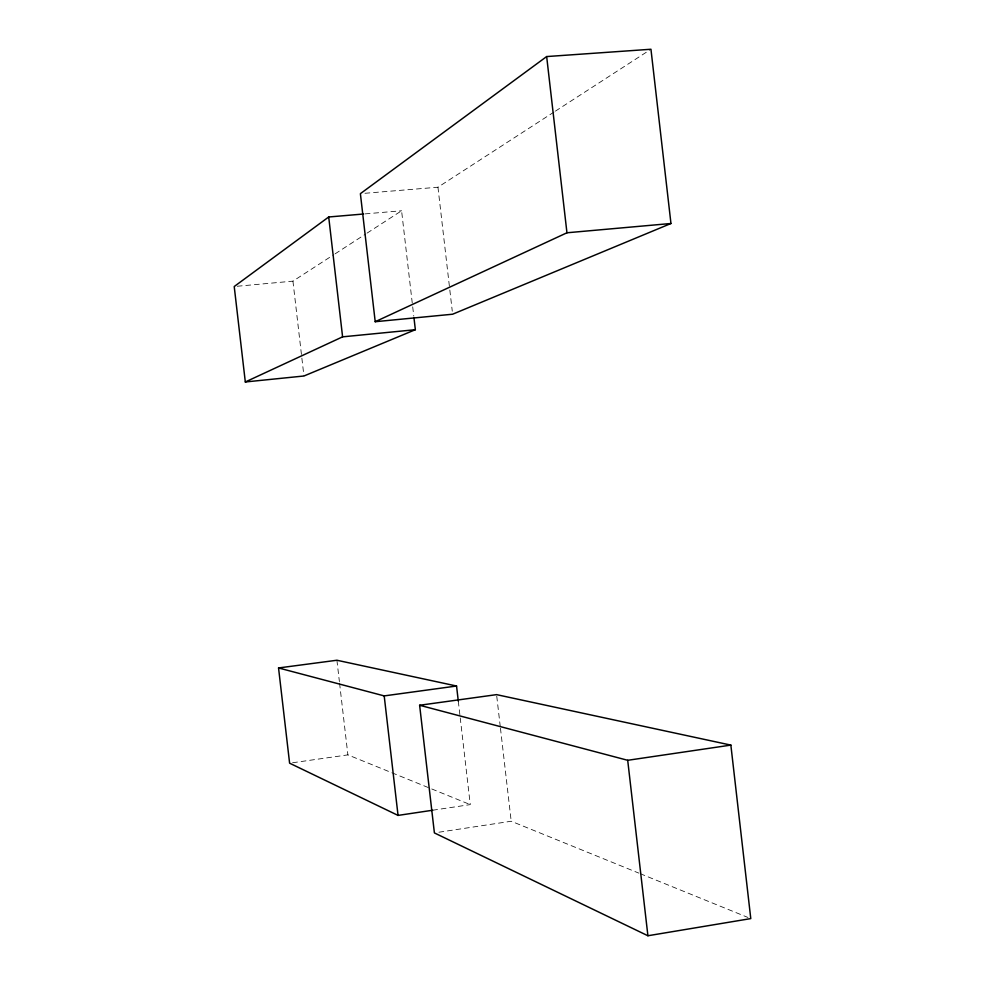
<?xml version="1.0" encoding="UTF-8"?>
<svg xmlns="http://www.w3.org/2000/svg" width="985" height="985" viewBox="0 0 985 985"><rect width="100%" height="100%" fill="white"/><g stroke="black" fill="none" stroke-linecap="round" stroke-linejoin="round"><path stroke-width="0.74" stroke-dasharray="4.92 3.69" d="M237.237 286.253L292.939 281.144L333.841 254.647M335.122 253.822L365.792 233.95M367.073 233.113L401.584 210.765L412.518 305.313M364.955 193.282L437.956 187.212L554.136 111.958M555.429 111.12L649.657 50.087M438.916 832.226L511.203 821.244L638.785 873.092M432.649 810.236L470.264 804.61L460.241 717.942M292.594 762.747L347.89 754.879L470.264 804.61M365.152 213.88L401.584 210.765M640.201 873.67L747.947 917.454M292.939 281.144L303.934 375.999M336.907 660.245L339.394 681.608M339.566 683.134L347.89 754.879M437.956 187.212L449.652 288.519M449.825 290.021L452.275 311.186M496.748 696.161L500.269 726.671M500.454 728.198L511.203 821.244M412.703 306.827L413.762 315.988M458.308 701.221L460.069 716.427"/><path stroke-width="1.48" d="M363.625 214.004L328.707 216.983L234.221 286.524L245.314 381.971L303.934 375.999L415.35 329.704L413.934 317.502M546.663 56.564L360.387 193.663L375.211 321.713L452.62 314.215L670.957 223.496L650.95 49.25L546.663 56.564L566.954 232.78L375.211 321.713M245.314 381.971L342.595 336.845L415.35 329.704M647.908 935.75L750.779 918.599L730.858 745.103L496.575 694.634L419.622 705.26L434.397 832.916L647.908 935.75L627.704 760.297L419.622 705.26M458.308 701.221L456.548 686.016L336.907 660.245L278.546 667.953L289.602 763.178L398.051 815.408L432.649 810.236M627.704 760.297L730.858 745.103M278.546 667.953L384.199 695.903L456.548 686.016M566.954 232.78L670.957 223.496M328.707 216.983L342.595 336.845M384.199 695.903L398.051 815.408"/></g></svg>
